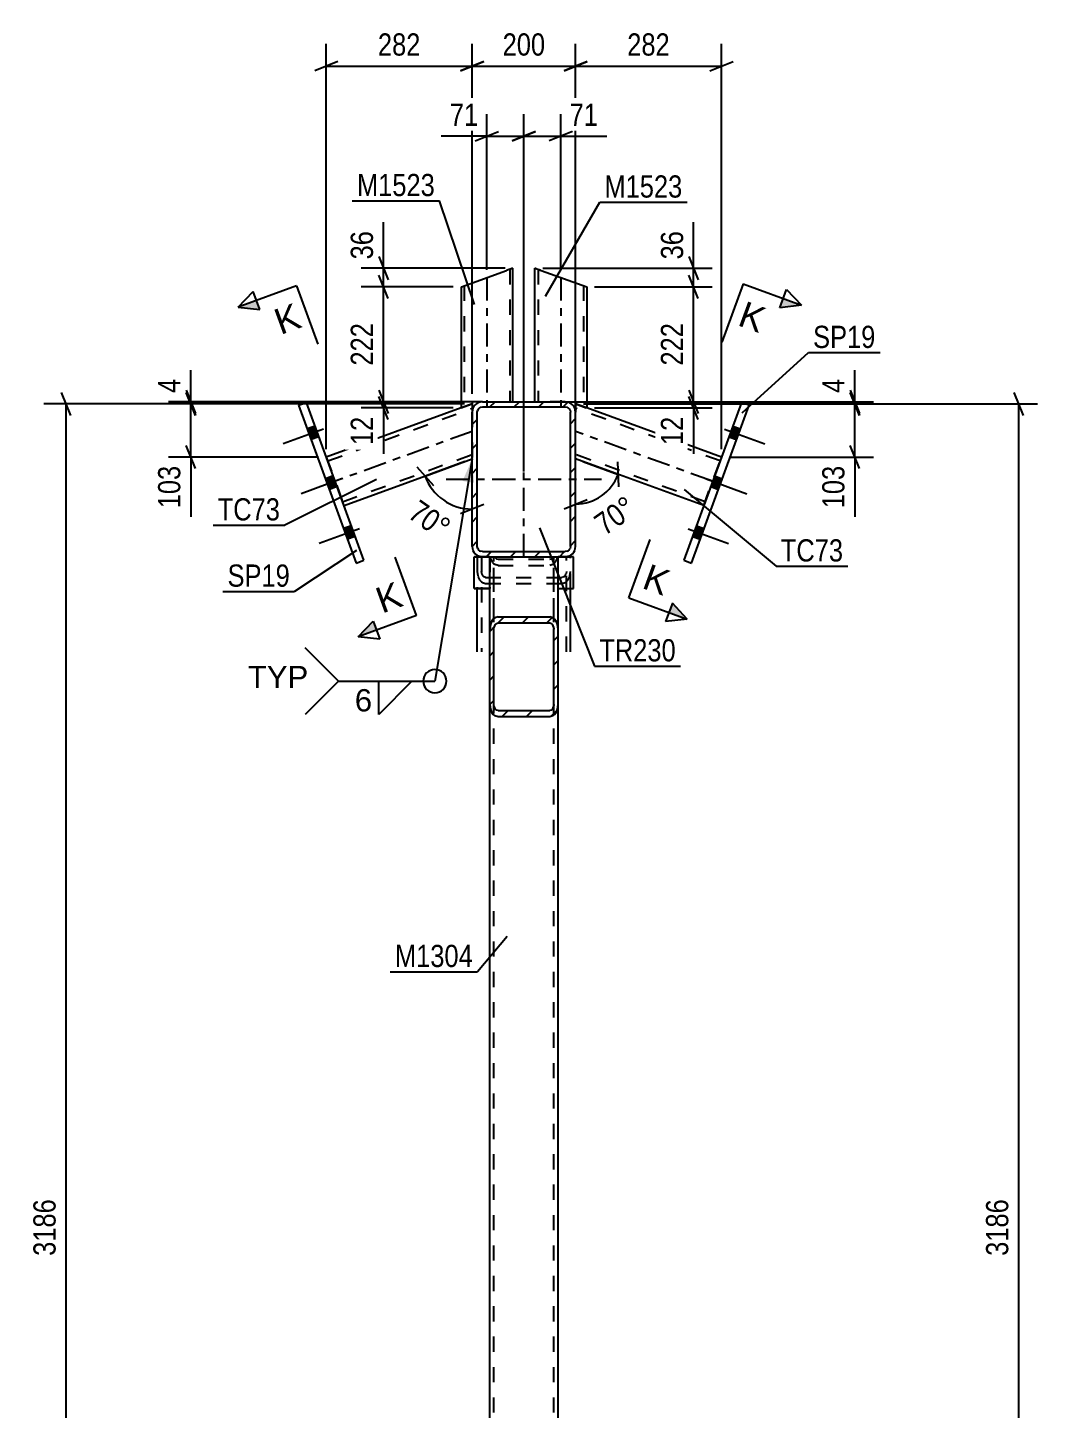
# Model space of a CAD drawing. Header units: millimetres. Extents: x -178 to 1011, y -683 to 158.
# Drawn here: x 103.8 to 233.9, y -504.9 to -326.8 of the extents above; entities that cross this region are included whole.
import ezdxf

# ---------------------------------------------------------------- set-up
doc = ezdxf.new("R2010")
doc.units = ezdxf.units.MM
doc.linetypes.add('DXK_LINE_DOT2', pattern=[3.9198, 1.9599, -1.9599])
doc.linetypes.add('DXK_LINE_DOT3', pattern=[5.9187, 2.979, -0.9799, 0.9799, -0.9799])
doc.styles.add('Arial', font='ARIAL.TTF', dxfattribs={"height": 0.2})
doc.styles.add('Arial Narrow', font='ARIALN.TTF', dxfattribs={"height": 0.2})

# ---------------------------------------------------------------- blocks, each defined once
blk = doc.blocks.new('Part-570387747-4437 - 4431')
at = {"color": 2, "linetype": 'Continuous'}
for p, q in [((159.68, -360.17), (165.48, -358.05)), ((166.28, -357.76), (165.48, -358.05)), ((166.28, -374.99), (166.28, -357.76)), ((159.61, -360.19), (159.68, -360.17)), ((159.61, -360.19), (159.61, -375.8)), ((161.04, -375.28), (159.61, -375.8)), ((162.38, -374.99), (161.04, -374.99)), ((161.04, -374.99), (161.04, -375.28))]:
    blk.add_line(p, q, dxfattribs=at)
at = {"color": 7, "linetype": 'DXK_LINE_DOT2'}
for p, q in [((165.88, -357.91), (165.88, -374.99)), ((160.01, -360.04), (160.04, -360.03)), ((160.01, -360.04), (160.01, -375.65)), ((162.38, -374.99), (166.28, -374.99))]:
    blk.add_line(p, q, dxfattribs=at)
at = {"color": 7, "linetype": 'DXK_LINE_DOT3'}
blk.add_line((162.95, -358.98), (162.95, -375.8), dxfattribs=at)
blk = doc.blocks.new('Part-570387747-4657 - 4431')
at = {"color": 2, "linetype": 'Continuous'}
for p, q in [((161.31, -394.99), (161.31, -394.99)), ((161.31, -394.99), (162.38, -394.99)), ((161.31, -399.09), (161.31, -394.99)), ((163.31, -399.09), (161.31, -399.09))]:
    blk.add_line(p, q, dxfattribs=at)
at = {"color": 7, "linetype": 'DXK_LINE_DOT2'}
for p, q in [((163.31, -394.99), (161.31, -394.99)), ((161.31, -394.99), (161.31, -394.99)), ((162.38, -394.99), (163.31, -394.99)), ((163.31, -394.99), (163.31, -394.99)), ((163.31, -394.99), (163.31, -399.09)), ((161.31, -399.09), (163.31, -399.09))]:
    blk.add_line(p, q, dxfattribs=at)
blk = doc.blocks.new('Part-570387747-4452 - 4431')
at = {"color": 2, "linetype": 'Continuous'}
for p, q in [((169.14, -374.99), (169.14, -357.76)), ((169.14, -357.76), (169.2, -357.79)), ((169.2, -357.79), (169.37, -357.85)), ((169.37, -357.85), (169.94, -358.05)), ((169.94, -358.05), (175.8, -360.19)), ((175.8, -360.19), (175.8, -375.8)), ((173.04, -374.99), (174.38, -374.99)), ((174.38, -374.99), (174.38, -375.28)), ((174.38, -375.28), (175.74, -375.77)), ((175.8, -375.8), (175.74, -375.77))]:
    blk.add_line(p, q, dxfattribs=at)
at = {"color": 7, "linetype": 'DXK_LINE_DOT2'}
for p, q in [((169.37, -357.85), (169.79, -358)), ((169.54, -357.91), (169.54, -374.99)), ((169.54, -357.91), (169.57, -357.92)), ((169.63, -357.94), (169.94, -358.05)), ((175.4, -360.04), (175.4, -375.65)), ((173.04, -374.99), (169.14, -374.99))]:
    blk.add_line(p, q, dxfattribs=at)
at = {"color": 7, "linetype": 'DXK_LINE_DOT3'}
blk.add_line((172.47, -358.98), (172.47, -375.8), dxfattribs=at)
blk = doc.blocks.new('Part-570387747-4479 - 4431')
at = {"color": 2, "linetype": 'Continuous'}
for p, q in [((159.61, -375.8), (142.25, -382.12)), ((161.04, -375.28), (161.04, -376.32)), ((144.53, -388.38), (161.04, -382.37))]:
    blk.add_line(p, q, dxfattribs=at)
at = {"color": 7, "linetype": 'DXK_LINE_DOT2'}
for p, q in [((142.43, -382.62), (161.04, -375.84)), ((159.61, -375.8), (161.04, -375.28)), ((161.04, -376.32), (161.04, -382.37)), ((142.25, -382.12), (144.53, -388.38)), ((144.35, -387.88), (161.04, -381.8))]:
    blk.add_line(p, q, dxfattribs=at)
at = {"color": 7, "linetype": 'DXK_LINE_DOT3'}
blk.add_line((161.04, -378.82), (143.39, -385.25), dxfattribs=at)
blk = doc.blocks.new('Part-570387747-4489 - 4431')
at = {"linetype": 'Continuous'}
h = blk.add_hatch(dxfattribs=at)
h.set_pattern_fill('', scale=0.7, style=0, pattern_type=0)
h.set_pattern_definition([(45, (163.3098, -414.0284), (-1.57154, 1.57154), [])])
h.paths.add_polyline_path([(163.31, -404.3), (163.31, -414.03), (163.39, -414.62), (163.62, -415.13), (163.97, -415.47), (164.38, -415.59), (171.04, -415.59), (171.45, -415.47), (171.8, -415.13), (172.03, -414.62), (172.11, -414.03), (172.11, -404.3), (172.03, -403.7), (171.8, -403.2), (171.45, -402.86), (171.04, -402.74), (164.38, -402.74), (163.97, -402.86), (163.62, -403.2), (163.39, -403.7)])
h.paths.add_polyline_path([(164, -403.75), (164.17, -403.58), (164.38, -403.52), (171.04, -403.52), (171.25, -403.58), (171.42, -403.75), (171.54, -404), (171.58, -404.3), (171.58, -414.03), (171.54, -414.33), (171.42, -414.58), (171.25, -414.75), (171.04, -414.81), (164.38, -414.81), (164.17, -414.75), (164, -414.58), (163.88, -414.33), (163.84, -414.03), (163.84, -404.3), (163.88, -404)])
at = {"color": 2, "linetype": 'Continuous'}
for p, q in [((163.31, -404.3), (163.31, -394.99)), ((172.11, -404.3), (172.11, -394.99)), ((163.39, -403.7), (163.31, -404.3)), ((163.31, -414.03), (163.31, -404.3)), ((163.84, -404.3), (163.88, -404)), ((163.84, -414.03), (163.84, -404.3)), ((164.38, -402.74), (163.97, -402.86)), ((164.17, -403.58), (164.38, -403.52)), ((164.38, -402.74), (171.04, -402.74)), ((164.38, -403.52), (171.04, -403.52)), ((171.45, -402.86), (171.04, -402.74)), ((171.04, -403.52), (171.25, -403.58)), ((171.54, -404), (171.58, -404.3)), ((171.58, -414.03), (171.58, -404.3)), ((172.11, -404.3), (172.03, -403.7)), ((172.11, -414.03), (172.11, -404.3)), ((163.31, -414.03), (163.39, -414.62)), ((163.88, -414.33), (163.84, -414.03)), ((164.38, -414.81), (164.17, -414.75)), ((164.38, -414.81), (171.04, -414.81)), ((171.25, -414.75), (171.04, -414.81)), ((171.58, -414.03), (171.54, -414.33)), ((172.03, -414.62), (172.11, -414.03)), ((163.97, -415.47), (164.38, -415.59)), ((164.38, -415.59), (171.04, -415.59)), ((171.04, -415.59), (171.45, -415.47))]:
    blk.add_line(p, q, dxfattribs=at)
at = {"color": 7, "linetype": 'DXK_LINE_DOT2'}
for p, q in [((163.31, -394.99), (172.11, -394.99)), ((163.39, -395.13), (163.37, -394.99)), ((163.84, -414.03), (163.84, -394.99)), ((163.96, -394.99), (164, -395.08)), ((164, -395.08), (164.17, -395.25)), ((164.17, -395.25), (164.38, -395.31)), ((164.38, -395.31), (171.04, -395.31)), ((171.04, -395.31), (171.25, -395.25)), ((171.25, -395.25), (171.42, -395.08)), ((171.42, -395.08), (171.46, -394.99)), ((171.58, -414.03), (171.58, -394.99)), ((172.05, -394.99), (172.03, -395.13)), ((164.38, -396.09), (163.97, -395.97)), ((164.38, -396.09), (171.04, -396.09)), ((171.45, -395.97), (171.04, -396.09)), ((163.31, -414.03), (163.31, -404.3)), ((172.11, -414.03), (172.11, -404.3))]:
    blk.add_line(p, q, dxfattribs=at)
for centre, start, end in [((164.77, -394.8), 193.2949, 235.5336), ((170.65, -394.8), 304.4664, 346.7051)]:
    blk.add_arc(centre, 1.42, start, end, dxfattribs=at)
at = {"color": 2, "linetype": 'Continuous'}
for centre, radius, start, end in [((164.77, -404.03), 1.42, 124.4664, 166.7051), ((164.57, -404.16), 0.709, 124.4664, 166.7051), ((170.85, -404.16), 0.709, 13.2949, 55.5336), ((170.65, -404.03), 1.42, 13.2949, 55.5336), ((164.77, -414.3), 1.42, 193.2949, 235.5336), ((164.57, -414.16), 0.709, 193.2949, 235.5336), ((170.85, -414.16), 0.709, 304.4664, 346.7051), ((170.65, -414.3), 1.42, 304.4664, 346.7051)]:
    blk.add_arc(centre, radius, start, end, dxfattribs=at)
blk = doc.blocks.new('Part-570387747-4623 - 4431')
at = {"color": 7, "linetype": 'DXK_LINE_DOT2'}
for p, q in [((174.11, -394.99), (172.11, -394.99)), ((172.11, -394.99), (172.11, -394.99)), ((173.04, -394.99), (172.11, -394.99)), ((172.11, -399.09), (172.11, -394.99)), ((174.11, -394.99), (174.11, -394.99)), ((172.11, -399.09), (174.11, -399.09))]:
    blk.add_line(p, q, dxfattribs=at)
at = {"color": 2, "linetype": 'Continuous'}
for p, q in [((174.11, -394.99), (173.04, -394.99)), ((174.11, -394.99), (174.11, -394.99)), ((174.11, -399.09), (174.11, -394.99)), ((172.11, -399.09), (174.11, -399.09))]:
    blk.add_line(p, q, dxfattribs=at)
blk = doc.blocks.new('Part-570387747-4491 - 4431')
at = {"color": 7, "linetype": 'DXK_LINE_DOT2'}
for p, q in [((161.71, -394.99), (162.24, -394.99)), ((161.71, -394.99), (161.71, -399.09)), ((162.24, -394.99), (162.24, -407.24)), ((173.18, -407.24), (173.18, -394.99)), ((173.18, -394.99), (173.71, -394.99)), ((173.71, -399.09), (173.71, -394.99)), ((161.71, -396.87), (161.79, -397.46)), ((162.28, -397.16), (162.24, -396.87)), ((173.18, -396.87), (173.14, -397.16)), ((173.63, -397.46), (173.71, -396.87)), ((162.37, -398.3), (162.78, -398.42)), ((162.78, -397.64), (162.57, -397.58)), ((162.78, -397.64), (172.64, -397.64)), ((162.78, -398.42), (172.64, -398.42)), ((172.85, -397.58), (172.64, -397.64)), ((172.64, -398.42), (173.05, -398.3))]:
    blk.add_line(p, q, dxfattribs=at)
at = {"color": 2, "linetype": 'Continuous'}
for p, q in [((161.71, -407.24), (161.71, -399.09)), ((173.71, -407.24), (173.71, -399.09))]:
    blk.add_line(p, q, dxfattribs=at)
at = {"color": 7, "linetype": 'DXK_LINE_DOT2'}
for centre, radius, start, end in [((162.97, -397), 0.709, 193.2949, 235.5336), ((172.45, -397), 0.709, 304.4664, 346.7051), ((163.17, -397.14), 1.42, 193.2949, 235.5336), ((172.25, -397.14), 1.42, 304.4664, 346.7051)]:
    blk.add_arc(centre, radius, start, end, dxfattribs=at)
blk = doc.blocks.new('Part-570387747-4581 - 4431')
at = {"color": 2, "linetype": 'Continuous'}
for p, q in [((195.74, -375.07), (188.33, -395.43)), ((189.33, -395.79), (196.74, -375.43)), ((196.74, -375.43), (195.74, -375.07)), ((188.33, -395.43), (189.33, -395.79))]:
    blk.add_line(p, q, dxfattribs=at)
blk = doc.blocks.new('Part-570387747-4586 - 4431')
at = {"color": 2, "linetype": 'Continuous'}
for p, q in [((174.38, -375.28), (174.38, -376.32)), ((193.17, -382.12), (175.8, -375.8)), ((190.89, -388.38), (174.38, -382.37))]:
    blk.add_line(p, q, dxfattribs=at)
at = {"color": 7, "linetype": 'DXK_LINE_DOT2'}
for p, q in [((175.8, -375.8), (174.38, -375.28)), ((174.38, -375.28), (174.38, -375.61)), ((192.99, -382.62), (174.38, -375.84)), ((174.38, -382.37), (174.38, -376.32)), ((191.07, -387.88), (174.38, -381.8)), ((190.89, -388.38), (193.17, -382.12))]:
    blk.add_line(p, q, dxfattribs=at)
at = {"color": 7, "linetype": 'DXK_LINE_DOT3'}
blk.add_line((192.03, -385.25), (174.38, -378.82), dxfattribs=at)
blk = doc.blocks.new('Part-570387747-4651 - 4431')
at = {"linetype": 'Continuous'}
h = blk.add_hatch(dxfattribs=at)
h.set_pattern_fill('', scale=0.7, style=0, pattern_type=0)
h.set_pattern_definition([(45, (161.0432, -393.6525), (-1.57154, 1.57154), [])])
h.paths.add_polyline_path([(161.04, -376.32), (161.04, -393.65), (161.14, -394.16), (161.43, -394.6), (161.87, -394.88), (162.38, -394.99), (173.04, -394.99), (173.55, -394.88), (173.99, -394.6), (174.27, -394.16), (174.38, -393.65), (174.38, -376.32), (174.27, -375.81), (173.99, -375.38), (173.55, -375.09), (173.04, -374.99), (162.38, -374.99), (161.87, -375.09), (161.43, -375.38), (161.14, -375.81)])
h.paths.add_polyline_path([(161.91, -375.85), (162.12, -375.7), (162.38, -375.65), (173.04, -375.65), (173.3, -375.7), (173.51, -375.85), (173.66, -376.06), (173.71, -376.32), (173.71, -393.65), (173.66, -393.91), (173.51, -394.12), (173.3, -394.27), (173.04, -394.32), (162.38, -394.32), (162.12, -394.27), (161.91, -394.12), (161.76, -393.91), (161.71, -393.65), (161.71, -376.32), (161.76, -376.06)])
at = {"color": 2, "linetype": 'Continuous'}
for p, q in [((161.14, -375.81), (161.04, -376.32)), ((162.38, -374.99), (161.87, -375.09)), ((162.12, -375.7), (162.38, -375.65)), ((162.38, -374.99), (173.04, -374.99)), ((162.38, -375.65), (173.04, -375.65)), ((173.55, -375.09), (173.04, -374.99)), ((173.04, -375.65), (173.3, -375.7)), ((174.38, -376.32), (174.27, -375.81)), ((161.04, -393.65), (161.04, -376.32)), ((161.71, -376.32), (161.76, -376.06)), ((161.71, -393.65), (161.71, -376.32)), ((173.66, -376.06), (173.71, -376.32)), ((173.71, -393.65), (173.71, -376.32)), ((174.38, -393.65), (174.38, -376.32)), ((161.04, -393.65), (161.14, -394.16)), ((161.76, -393.91), (161.71, -393.65)), ((173.71, -393.65), (173.66, -393.91)), ((174.27, -394.16), (174.38, -393.65)), ((161.87, -394.88), (162.38, -394.99)), ((162.38, -394.32), (162.12, -394.27)), ((162.38, -394.32), (173.04, -394.32)), ((162.38, -394.99), (173.04, -394.99)), ((173.3, -394.27), (173.04, -394.32)), ((173.04, -394.99), (173.55, -394.88))]:
    blk.add_line(p, q, dxfattribs=at)
at = {"color": 7, "linetype": 'DXK_LINE_DOT3'}
for p, q in [((167.71, -394.99), (167.71, -374.99)), ((157.71, -384.99), (177.71, -384.99))]:
    blk.add_line(p, q, dxfattribs=at)
at = {"color": 2, "linetype": 'Continuous'}
for centre, radius, start, end in [((162.38, -376.32), 1.33, 112.5, 157.5), ((162.38, -376.32), 0.667, 112.5, 157.5), ((173.04, -376.32), 0.667, 22.5, 67.5), ((173.04, -376.32), 1.33, 22.5, 67.5), ((162.38, -393.65), 1.33, 202.5, 247.5), ((162.38, -393.65), 0.667, 202.5, 247.5), ((173.04, -393.65), 0.667, 292.5, 337.5), ((173.04, -393.65), 1.33, 292.5, 337.5)]:
    blk.add_arc(centre, radius, start, end, dxfattribs=at)
blk = doc.blocks.new('Bolt-570387747-4658 - 4431')
at = {"linetype": 'Continuous'}
for points in [[(194.62, -378.14), (194.12, -379.52), (195.12, -379.88), (195.62, -378.5)], [(194.62, -378.14), (194.12, -379.52), (195.12, -379.88), (195.62, -378.5)], [(194.62, -378.14), (194.12, -379.52), (195.12, -379.88), (195.62, -378.5)], [(192.28, -384.56), (191.78, -385.94), (192.78, -386.3), (193.28, -384.93)], [(192.28, -384.56), (191.78, -385.94), (192.78, -386.3), (193.28, -384.93)], [(189.94, -390.98), (189.44, -392.36), (190.44, -392.73), (190.95, -391.35)], [(189.94, -390.98), (189.44, -392.36), (190.44, -392.73), (190.95, -391.35)], [(189.94, -390.98), (189.44, -392.36), (190.44, -392.73), (190.95, -391.35)]]:
    blk.add_hatch(color=1, dxfattribs=at).paths.add_polyline_path(points)
at = {"color": 1, "linetype": 'Continuous'}
for p, q in [((193.55, -378.53), (198.75, -380.42)), ((193.55, -378.53), (198.75, -380.42)), ((193.55, -378.53), (198.75, -380.42)), ((194.62, -378.14), (195.62, -378.5)), ((194.62, -378.14), (195.62, -378.5)), ((194.62, -378.14), (195.62, -378.5)), ((194.12, -379.52), (195.12, -379.88)), ((194.12, -379.52), (195.12, -379.88)), ((194.12, -379.52), (195.12, -379.88)), ((192.28, -384.56), (193.28, -384.93)), ((192.28, -384.56), (193.28, -384.93)), ((191.22, -384.95), (196.42, -386.85)), ((191.22, -384.95), (196.42, -386.85)), ((191.78, -385.94), (192.78, -386.3)), ((191.78, -385.94), (192.78, -386.3)), ((188.88, -391.37), (194.08, -393.27)), ((188.88, -391.37), (194.08, -393.27)), ((188.88, -391.37), (194.08, -393.27)), ((189.94, -390.98), (190.95, -391.35)), ((189.94, -390.98), (190.95, -391.35)), ((189.94, -390.98), (190.95, -391.35)), ((189.44, -392.36), (190.44, -392.73)), ((189.44, -392.36), (190.44, -392.73)), ((189.44, -392.36), (190.44, -392.73))]:
    blk.add_line(p, q, dxfattribs=at)
blk = doc.blocks.new('Part-570387747-4677 - 4431')
at = {"color": 7, "linetype": 'DXK_LINE_DOT2'}
for p, q in [((163.31, -394.99), (172.11, -394.99)), ((163.31, -414.03), (163.31, -394.99)), ((163.84, -587.65), (163.84, -394.99)), ((171.58, -587.65), (171.58, -394.99)), ((172.11, -414.03), (172.11, -394.99))]:
    blk.add_line(p, q, dxfattribs=at)
at = {"color": 2, "linetype": 'Continuous'}
for p, q in [((163.31, -568.61), (163.31, -414.03)), ((172.11, -568.61), (172.11, -414.03))]:
    blk.add_line(p, q, dxfattribs=at)
blk = doc.blocks.new('Part-570387747-4701 - 4431')
at = {"color": 2, "linetype": 'Continuous'}
for p, q in [((138.68, -375.43), (139.68, -375.07)), ((138.68, -375.43), (146.09, -395.79)), ((147.09, -395.43), (139.68, -375.07)), ((146.09, -395.79), (147.09, -395.43))]:
    blk.add_line(p, q, dxfattribs=at)
blk = doc.blocks.new('Bolt-570387747-4702 - 4431')
at = {"linetype": 'Continuous'}
for points in [[(141.3, -379.52), (140.8, -378.14), (139.8, -378.5), (140.3, -379.88)], [(141.3, -379.52), (140.8, -378.14), (139.8, -378.5), (140.3, -379.88)], [(141.3, -379.52), (140.8, -378.14), (139.8, -378.5), (140.3, -379.88)], [(143.64, -385.94), (143.14, -384.56), (142.14, -384.93), (142.64, -386.3)], [(143.64, -385.94), (143.14, -384.56), (142.14, -384.93), (142.64, -386.3)], [(145.98, -392.36), (145.48, -390.98), (144.47, -391.35), (144.98, -392.72)], [(145.98, -392.36), (145.48, -390.98), (144.47, -391.35), (144.98, -392.72)], [(145.98, -392.36), (145.48, -390.98), (144.47, -391.35), (144.98, -392.72)]]:
    blk.add_hatch(color=1, dxfattribs=at).paths.add_polyline_path(points)
at = {"color": 1, "linetype": 'Continuous'}
for p, q in [((141.87, -378.53), (136.67, -380.42)), ((141.87, -378.53), (136.67, -380.42)), ((141.87, -378.53), (136.67, -380.42)), ((140.8, -378.14), (139.8, -378.5)), ((140.8, -378.14), (139.8, -378.5)), ((140.8, -378.14), (139.8, -378.5)), ((141.3, -379.52), (140.3, -379.88)), ((141.3, -379.52), (140.3, -379.88)), ((141.3, -379.52), (140.3, -379.88)), ((143.14, -384.56), (142.14, -384.93)), ((143.14, -384.56), (142.14, -384.93)), ((144.2, -384.95), (139, -386.85)), ((144.2, -384.95), (139, -386.85)), ((143.64, -385.94), (142.64, -386.3)), ((143.64, -385.94), (142.64, -386.3)), ((146.54, -391.37), (141.34, -393.27)), ((146.54, -391.37), (141.34, -393.27)), ((146.54, -391.37), (141.34, -393.27)), ((145.48, -390.98), (144.47, -391.35)), ((145.48, -390.98), (144.47, -391.35)), ((145.48, -390.98), (144.47, -391.35)), ((145.98, -392.36), (144.98, -392.72)), ((145.98, -392.36), (144.98, -392.72)), ((145.98, -392.36), (144.98, -392.72))]:
    blk.add_line(p, q, dxfattribs=at)
blk = doc.blocks.new('StraightDimension-570387747-5343 - 4431')
at = {"color": 7, "linetype": 'Continuous'}
for p, q in [((149.01, -356.26), (150.21, -359.26)), ((165.28, -357.76), (146.76, -357.76)), ((149.61, -360.19), (149.61, -357.76)), ((150.21, -361.69), (149.01, -358.69)), ((158.61, -360.19), (146.76, -360.19))]:
    blk.add_line(p, q, dxfattribs=at)
at = {"color": 0}
blk.add_wipeout([(148.86, -352.38), (144.66, -352.38), (144.66, -357.24), (148.86, -357.24)], dxfattribs=at)
at = {"color": 7, "linetype": 'Continuous'}
blk.add_line((149.61, -357.76), (149.61, -351.86), dxfattribs=at)
blk.add_line((149.61, -357.76), (149.61, -351.86), dxfattribs=at)
at = {"color": 3, "style": 'Arial Narrow'}
blk.add_text('36', height=2.863, rotation=90.0002, dxfattribs=at).set_placement((148.26, -356.64))
blk = doc.blocks.new('StraightDimension-570387747-4777 - 4431')
at = {"color": 7, "linetype": 'Continuous'}
for p, q in [((142.25, -381.12), (142.25, -328.86)), ((161.04, -373.99), (161.04, -328.86)), ((143.75, -331.11), (140.75, -332.31)), ((159.54, -332.31), (162.54, -331.11)), ((142.25, -331.71), (161.04, -331.71))]:
    blk.add_line(p, q, dxfattribs=at)
at = {"color": 0}
blk.add_wipeout([(154.99, -330.96), (154.99, -326.76), (148.3, -326.76), (148.3, -330.96)], dxfattribs=at)
at = {"color": 3, "style": 'Arial Narrow'}
blk.add_text('282', height=2.863, dxfattribs=at).set_placement((148.9, -330.36))
blk = doc.blocks.new('StraightDimension-570387747-4793 - 4431')
at = {"color": 7, "linetype": 'Continuous'}
for p, q in [((161.04, -373.99), (161.04, -328.86)), ((174.38, -375.59), (174.38, -328.86)), ((162.54, -331.11), (159.54, -332.31)), ((172.88, -332.31), (175.88, -331.11)), ((161.04, -331.71), (174.38, -331.71))]:
    blk.add_line(p, q, dxfattribs=at)
at = {"color": 0}
blk.add_wipeout([(171.05, -330.96), (171.05, -326.76), (164.37, -326.76), (164.37, -330.96)], dxfattribs=at)
at = {"color": 3, "style": 'Arial Narrow'}
blk.add_text('200', height=2.863, dxfattribs=at).set_placement((164.97, -330.36))
blk = doc.blocks.new('StraightDimension-570387747-4809 - 4431')
at = {"color": 7, "linetype": 'Continuous'}
for p, q in [((174.38, -375.59), (174.38, -328.86)), ((193.17, -381.12), (193.17, -328.86)), ((175.88, -331.11), (172.88, -332.31)), ((191.67, -332.31), (194.67, -331.11)), ((174.38, -331.71), (193.17, -331.71))]:
    blk.add_line(p, q, dxfattribs=at)
at = {"color": 0}
blk.add_wipeout([(187.12, -330.96), (187.12, -326.76), (180.43, -326.76), (180.43, -330.96)], dxfattribs=at)
at = {"color": 3, "style": 'Arial Narrow'}
blk.add_text('282', height=2.863, dxfattribs=at).set_placement((181.03, -330.36))
blk = doc.blocks.new('AngleDimension-570387747-4843 - 4431')
at = {"color": 7, "linetype": 'Continuous'}
for p, q in [((154.98, -384.58), (161.04, -382.37)), ((160.1, -382.71), (154.98, -384.58)), ((161.04, -388.83), (161.04, -382.37)), ((153.9, -383.38), (156.05, -385.78)), ((162.54, -388.23), (159.54, -389.43))]:
    blk.add_line(p, q, dxfattribs=at)
blk.add_arc((161.04, -382.37), 6.46, 200, 270, dxfattribs=at)
at = {"color": 0}
blk.add_wipeout([(157.06, -393.69), (159.47, -390.25), (154.18, -386.54), (151.77, -389.99)], dxfattribs=at)
at = {"color": 3, "style": 'Arial Narrow'}
blk.add_text('70°', height=2.863, rotation=-35.002, dxfattribs=at).set_placement((152.61, -389.84))
blk = doc.blocks.new('StraightDimension-570387747-4847 - 4431')
at = {"color": 7, "linetype": 'Continuous'}
for p, q in [((124.18, -373.49), (125.38, -376.49)), ((125.38, -376.78), (124.18, -373.78)), ((161.64, -374.99), (121.93, -374.99)), ((160.04, -375.28), (121.93, -375.28)), ((124.78, -375.28), (124.78, -374.99))]:
    blk.add_line(p, q, dxfattribs=at)
at = {"color": 0}
blk.add_wipeout([(124.03, -371.43), (119.83, -371.43), (119.83, -374.46), (124.03, -374.46)], dxfattribs=at)
at = {"color": 7, "linetype": 'Continuous'}
blk.add_line((124.78, -374.99), (124.78, -370.91), dxfattribs=at)
blk.add_line((124.78, -374.99), (124.78, -370.91), dxfattribs=at)
at = {"color": 3, "style": 'Arial Narrow'}
blk.add_text('4', height=2.86, rotation=90.0002, dxfattribs=at).set_placement((123.43, -373.86))
blk = doc.blocks.new('StraightDimension-570387747-4869 - 4431')
at = {"color": 7, "linetype": 'Continuous'}
for p, q in [((124.18, -373.78), (125.38, -376.78)), ((160.04, -375.28), (121.93, -375.28)), ((124.78, -382.12), (124.78, -375.28)), ((125.38, -383.62), (124.18, -380.62)), ((141.25, -382.12), (121.93, -382.12))]:
    blk.add_line(p, q, dxfattribs=at)
at = {"color": 0}
blk.add_wipeout([(124.03, -382.64), (119.83, -382.64), (119.83, -389.33), (124.03, -389.33)], dxfattribs=at)
at = {"color": 7, "linetype": 'Continuous'}
blk.add_line((124.78, -382.12), (124.78, -389.85), dxfattribs=at)
blk.add_line((124.78, -382.12), (124.78, -389.85), dxfattribs=at)
at = {"color": 3, "style": 'Arial Narrow'}
blk.add_text('103', height=2.863, rotation=90.0002, dxfattribs=at).set_placement((123.43, -388.73))
blk = doc.blocks.new('StraightDimension-570387747-4915 - 4431')
at = {"color": 7, "linetype": 'Continuous'}
for p, q in [((232.08, -376.78), (230.88, -373.78)), ((175.38, -375.28), (233.88, -375.28)), ((231.48, -587.65), (231.48, -375.28))]:
    blk.add_line(p, q, dxfattribs=at)
at = {"color": 0}
blk.add_wipeout([(230.73, -477.21), (226.53, -477.21), (226.53, -485.72), (230.73, -485.72)], dxfattribs=at)
at = {"color": 3, "style": 'Arial Narrow'}
blk.add_text('3186', height=2.863, rotation=90.0002, dxfattribs=at).set_placement((230.13, -485.12))
blk = doc.blocks.new('AngleDimension-570387747-4943 - 4431')
at = {"color": 7, "linetype": 'Continuous'}
for p, q in [((179.84, -384.36), (174.38, -382.37)), ((174.38, -388.18), (174.38, -382.37)), ((175.32, -382.71), (179.84, -384.36)), ((179.79, -382.75), (179.89, -385.97)), ((172.88, -388.78), (175.88, -387.58))]:
    blk.add_line(p, q, dxfattribs=at)
blk.add_arc((174.38, -382.37), 5.81, 270, 340, dxfattribs=at)
at = {"color": 0}
blk.add_wipeout([(183.28, -389.46), (180.87, -386.02), (175.58, -389.72), (177.99, -393.16)], dxfattribs=at)
at = {"color": 3, "style": 'Arial Narrow'}
blk.add_text('70°', height=2.863, rotation=35.002, dxfattribs=at).set_placement((178.14, -392.33))
blk = doc.blocks.new('StraightDimension-570387747-4947 - 4431')
at = {"color": 7, "linetype": 'Continuous'}
for p, q in [((209.77, -373.78), (210.97, -376.78)), ((175.38, -375.28), (212.77, -375.28)), ((210.37, -382.12), (210.37, -375.28)), ((210.97, -383.62), (209.77, -380.62)), ((194.17, -382.12), (212.77, -382.12))]:
    blk.add_line(p, q, dxfattribs=at)
at = {"color": 0}
blk.add_wipeout([(209.62, -382.64), (205.42, -382.64), (205.42, -389.33), (209.62, -389.33)], dxfattribs=at)
at = {"color": 7, "linetype": 'Continuous'}
blk.add_line((210.37, -382.12), (210.37, -389.85), dxfattribs=at)
blk.add_line((210.37, -382.12), (210.37, -389.85), dxfattribs=at)
at = {"color": 3, "style": 'Arial Narrow'}
blk.add_text('103', height=2.863, rotation=90.0002, dxfattribs=at).set_placement((209.02, -388.73))
blk = doc.blocks.new('StraightDimension-570387747-4963 - 4431')
at = {"color": 7, "linetype": 'Continuous'}
for p, q in [((209.77, -373.49), (210.97, -376.49)), ((210.97, -376.78), (209.77, -373.78)), ((173.78, -374.99), (212.77, -374.99)), ((175.38, -375.28), (212.77, -375.28)), ((210.37, -375.28), (210.37, -374.99))]:
    blk.add_line(p, q, dxfattribs=at)
at = {"color": 0}
blk.add_wipeout([(209.62, -371.43), (205.42, -371.43), (205.42, -374.46), (209.62, -374.46)], dxfattribs=at)
at = {"color": 7, "linetype": 'Continuous'}
blk.add_line((210.37, -374.99), (210.37, -370.91), dxfattribs=at)
blk.add_line((210.37, -374.99), (210.37, -370.91), dxfattribs=at)
at = {"color": 3, "style": 'Arial Narrow'}
blk.add_text('4', height=2.86, rotation=90.0002, dxfattribs=at).set_placement((209.02, -373.86))
blk = doc.blocks.new('StraightDimension-570387747-5246 - 4431')
at = {"color": 7, "linetype": 'Continuous'}
for p, q in [((167.71, -383.99), (167.71, -337.92)), ((172.47, -357.97), (172.47, -337.92)), ((166.21, -341.37), (169.21, -340.17)), ((173.97, -340.17), (170.97, -341.37)), ((167.71, -340.77), (172.47, -340.77))]:
    blk.add_line(p, q, dxfattribs=at)
at = {"color": 0}
blk.add_wipeout([(177.85, -340.02), (177.85, -335.82), (173, -335.82), (173, -340.02)], dxfattribs=at)
at = {"color": 7, "linetype": 'Continuous'}
blk.add_line((172.47, -340.77), (178.38, -340.77), dxfattribs=at)
blk.add_line((172.47, -340.77), (178.38, -340.77), dxfattribs=at)
at = {"color": 3, "style": 'Arial Narrow'}
blk.add_text('71', height=2.863, dxfattribs=at).set_placement((173.6, -339.42))
blk = doc.blocks.new('StraightDimension-570387747-5247 - 4431')
at = {"color": 7, "linetype": 'Continuous'}
for p, q in [((162.95, -357.97), (162.95, -337.92)), ((167.71, -383.99), (167.71, -337.92)), ((161.45, -341.37), (164.45, -340.17)), ((169.21, -340.17), (166.21, -341.37)), ((162.95, -340.77), (167.71, -340.77))]:
    blk.add_line(p, q, dxfattribs=at)
at = {"color": 0}
blk.add_wipeout([(162.42, -340.02), (162.42, -335.82), (157.57, -335.82), (157.57, -340.02)], dxfattribs=at)
at = {"color": 7, "linetype": 'Continuous'}
blk.add_line((162.95, -340.77), (157.04, -340.77), dxfattribs=at)
blk.add_line((162.95, -340.77), (157.04, -340.77), dxfattribs=at)
at = {"color": 3, "style": 'Arial Narrow'}
blk.add_text('71', height=2.863, dxfattribs=at).set_placement((158.17, -339.42))
blk = doc.blocks.new('StraightDimension-570387747-5301 - 4431')
at = {"color": 7, "linetype": 'Continuous'}
for p, q in [((149.01, -373.49), (150.21, -376.49)), ((161.64, -374.99), (146.76, -374.99)), ((158.61, -375.8), (146.76, -375.8)), ((150.21, -377.3), (149.01, -374.3)), ((149.61, -375.8), (149.61, -374.99))]:
    blk.add_line(p, q, dxfattribs=at)
at = {"color": 0}
blk.add_wipeout([(148.86, -376.32), (144.66, -376.32), (144.66, -381.18), (148.86, -381.18)], dxfattribs=at)
at = {"color": 7, "linetype": 'Continuous'}
blk.add_line((149.61, -375.8), (149.61, -381.7), dxfattribs=at)
blk.add_line((149.61, -375.8), (149.61, -381.7), dxfattribs=at)
at = {"color": 3, "style": 'Arial Narrow'}
blk.add_text('12', height=2.863, rotation=90.0002, dxfattribs=at).set_placement((148.26, -380.58))
blk = doc.blocks.new('StraightDimension-570387747-5320 - 4431')
at = {"color": 7, "linetype": 'Continuous'}
for p, q in [((150.21, -361.69), (149.01, -358.69)), ((158.61, -360.19), (146.76, -360.19)), ((149.61, -374.99), (149.61, -360.19)), ((149.01, -373.49), (150.21, -376.49)), ((161.64, -374.99), (146.76, -374.99))]:
    blk.add_line(p, q, dxfattribs=at)
at = {"color": 0}
blk.add_wipeout([(148.86, -364.25), (144.66, -364.25), (144.66, -370.93), (148.86, -370.93)], dxfattribs=at)
at = {"color": 3, "style": 'Arial Narrow'}
blk.add_text('222', height=2.863, rotation=90.0002, dxfattribs=at).set_placement((148.26, -370.33))
blk = doc.blocks.new('StraightDimension-570387747-5364 - 4431')
at = {"color": 7, "linetype": 'Continuous'}
for p, q in [((188.98, -373.49), (190.18, -376.49)), ((173.78, -374.99), (191.98, -374.99)), ((176.8, -375.8), (191.98, -375.8)), ((190.18, -377.3), (188.98, -374.3)), ((189.58, -375.8), (189.58, -374.99))]:
    blk.add_line(p, q, dxfattribs=at)
at = {"color": 0}
blk.add_wipeout([(188.83, -376.32), (184.63, -376.32), (184.63, -381.18), (188.83, -381.18)], dxfattribs=at)
at = {"color": 7, "linetype": 'Continuous'}
blk.add_line((189.58, -375.8), (189.58, -381.7), dxfattribs=at)
blk.add_line((189.58, -375.8), (189.58, -381.7), dxfattribs=at)
at = {"color": 3, "style": 'Arial Narrow'}
blk.add_text('12', height=2.863, rotation=90.0002, dxfattribs=at).set_placement((188.23, -380.58))
blk = doc.blocks.new('StraightDimension-570387747-5383 - 4431')
at = {"color": 7, "linetype": 'Continuous'}
for p, q in [((190.18, -361.69), (188.98, -358.69)), ((176.8, -360.19), (191.98, -360.19)), ((189.58, -374.99), (189.58, -360.19)), ((188.98, -373.49), (190.18, -376.49)), ((173.78, -374.99), (191.98, -374.99))]:
    blk.add_line(p, q, dxfattribs=at)
at = {"color": 0}
blk.add_wipeout([(188.83, -364.25), (184.63, -364.25), (184.63, -370.93), (188.83, -370.93)], dxfattribs=at)
at = {"color": 3, "style": 'Arial Narrow'}
blk.add_text('222', height=2.863, rotation=90.0002, dxfattribs=at).set_placement((188.23, -370.33))
blk = doc.blocks.new('StraightDimension-570387747-5406 - 4431')
at = {"color": 7, "linetype": 'Continuous'}
for p, q in [((188.98, -356.26), (190.18, -359.26)), ((170.14, -357.76), (191.98, -357.76)), ((189.58, -360.19), (189.58, -357.76)), ((190.18, -361.69), (188.98, -358.69)), ((176.8, -360.19), (191.98, -360.19))]:
    blk.add_line(p, q, dxfattribs=at)
at = {"color": 0}
blk.add_wipeout([(188.83, -352.38), (184.63, -352.38), (184.63, -357.24), (188.83, -357.24)], dxfattribs=at)
at = {"color": 7, "linetype": 'Continuous'}
blk.add_line((189.58, -357.76), (189.58, -351.86), dxfattribs=at)
blk.add_line((189.58, -357.76), (189.58, -351.86), dxfattribs=at)
at = {"color": 3, "style": 'Arial Narrow'}
blk.add_text('36', height=2.863, rotation=90.0002, dxfattribs=at).set_placement((188.23, -356.64))
blk = doc.blocks.new('StraightDimension-570387747-17679 - 4431')
at = {"color": 7, "linetype": 'Continuous'}
for p, q in [((109.31, -376.78), (108.11, -373.78)), ((160.04, -375.28), (105.86, -375.28)), ((108.71, -587.65), (108.71, -375.28))]:
    blk.add_line(p, q, dxfattribs=at)
at = {"color": 0}
blk.add_wipeout([(107.96, -477.21), (103.76, -477.21), (103.76, -485.72), (107.96, -485.72)], dxfattribs=at)
at = {"color": 3, "style": 'Arial Narrow'}
blk.add_text('3186', height=2.863, rotation=90.0002, dxfattribs=at).set_placement((107.36, -485.12))
blk = doc.blocks.new('Mark-570387747-4433 - 4431')
at = {"color": 0}
blk.add_wipeout([(156.25, -348.48), (156.25, -345.48), (146.2, -345.48), (146.2, -348.48)], dxfattribs=at)
blk.add_wipeout([(156.25, -348.48), (156.25, -345.48), (146.2, -345.48), (146.2, -348.48)], dxfattribs=at)
at = {"color": 30, "linetype": 'Continuous'}
for p in [(145.6, -349.08), (161.35, -362.44)]:
    blk.add_line(p, (156.85, -349.08), dxfattribs=at)
at = {"color": 3, "style": 'Arial Narrow'}
blk.add_text('M1523', height=2.863, dxfattribs=at).set_placement((146.2, -348.48))
blk = doc.blocks.new('Mark-570387747-4673 - 4431')
at = {"color": 0}
blk.add_wipeout([(161.14, -447.88), (161.14, -444.88), (151.09, -444.88), (151.09, -447.88)], dxfattribs=at)
blk.add_wipeout([(161.14, -447.88), (161.14, -444.88), (151.09, -444.88), (151.09, -447.88)], dxfattribs=at)
at = {"color": 30, "linetype": 'Continuous'}
for p in [(165.56, -443.95), (150.49, -448.48)]:
    blk.add_line(p, (161.74, -448.48), dxfattribs=at)
at = {"color": 3, "style": 'Arial Narrow'}
blk.add_text('M1304', height=2.863, dxfattribs=at).set_placement((151.09, -447.88))
blk = doc.blocks.new('Mark-570387747-4448 - 4431')
at = {"color": 0}
blk.add_wipeout([(188.14, -348.67), (188.14, -345.67), (178.09, -345.67), (178.09, -348.67)], dxfattribs=at)
blk.add_wipeout([(188.14, -348.67), (188.14, -345.67), (178.09, -345.67), (178.09, -348.67)], dxfattribs=at)
at = {"color": 30, "linetype": 'Continuous'}
for p, q in [((170.49, -361.39), (177.49, -349.27)), ((177.49, -349.27), (188.74, -349.27))]:
    blk.add_line(p, q, dxfattribs=at)
at = {"color": 3, "style": 'Arial Narrow'}
blk.add_text('M1523', height=2.863, dxfattribs=at).set_placement((178.09, -348.67))
blk = doc.blocks.new('Mark-570387747-4475 - 4431')
at = {"color": 0}
blk.add_wipeout([(136.29, -390.3), (136.29, -387.3), (128.25, -387.3), (128.25, -390.3)], dxfattribs=at)
blk.add_wipeout([(136.29, -390.3), (136.29, -387.3), (128.25, -387.3), (128.25, -390.3)], dxfattribs=at)
at = {"color": 30, "linetype": 'Continuous'}
for p in [(148.72, -385.04), (127.65, -390.9)]:
    blk.add_line(p, (136.89, -390.9), dxfattribs=at)
at = {"color": 3, "style": 'Arial Narrow'}
blk.add_text('TC73', height=2.863, dxfattribs=at).set_placement((128.25, -390.3))
blk = doc.blocks.new('Mark-570387747-4577 - 4431')
at = {"color": 0}
blk.add_wipeout([(213.01, -368.06), (213.01, -365.06), (204.98, -365.06), (204.98, -368.06)], dxfattribs=at)
blk.add_wipeout([(213.01, -368.06), (213.01, -365.06), (204.98, -365.06), (204.98, -368.06)], dxfattribs=at)
at = {"color": 30, "linetype": 'Continuous'}
for p, q in [((195.84, -376.44), (204.38, -368.66)), ((204.38, -368.66), (213.61, -368.66))]:
    blk.add_line(p, q, dxfattribs=at)
at = {"color": 3, "style": 'Arial Narrow'}
blk.add_text('SP19', height=2.863, dxfattribs=at).set_placement((204.98, -368.06))
blk = doc.blocks.new('Mark-570387747-4582 - 4431')
at = {"color": 0}
blk.add_wipeout([(208.86, -395.59), (208.86, -392.59), (200.82, -392.59), (200.82, -395.59)], dxfattribs=at)
blk.add_wipeout([(208.86, -395.59), (208.86, -392.59), (200.82, -392.59), (200.82, -395.59)], dxfattribs=at)
at = {"color": 30, "linetype": 'Continuous'}
for p, q in [((188.38, -386.29), (200.22, -396.19)), ((200.22, -396.19), (209.46, -396.19))]:
    blk.add_line(p, q, dxfattribs=at)
at = {"color": 3, "style": 'Arial Narrow'}
blk.add_text('TC73', height=2.863, dxfattribs=at).set_placement((200.82, -395.59))
blk = doc.blocks.new('Mark-570387747-4647 - 4431')
at = {"color": 0}
blk.add_wipeout([(187.29, -408.47), (187.29, -405.47), (177.43, -405.47), (177.43, -408.47)], dxfattribs=at)
blk.add_wipeout([(187.29, -408.47), (187.29, -405.47), (177.43, -405.47), (177.43, -408.47)], dxfattribs=at)
at = {"color": 30, "linetype": 'Continuous'}
for p, q in [((169.74, -391.26), (176.83, -409.07)), ((176.83, -409.07), (187.89, -409.07))]:
    blk.add_line(p, q, dxfattribs=at)
at = {"color": 3, "style": 'Arial Narrow'}
blk.add_text('TR230', height=2.863, dxfattribs=at).set_placement((177.43, -408.47))
blk = doc.blocks.new('Mark-570387747-4697 - 4431')
at = {"color": 0}
blk.add_wipeout([(137.56, -398.84), (137.56, -395.84), (129.52, -395.84), (129.52, -398.84)], dxfattribs=at)
blk.add_wipeout([(137.56, -398.84), (137.56, -395.84), (129.52, -395.84), (129.52, -398.84)], dxfattribs=at)
at = {"color": 30, "linetype": 'Continuous'}
for p in [(146.13, -394.16), (128.92, -399.44)]:
    blk.add_line(p, (138.16, -399.44), dxfattribs=at)
at = {"color": 3, "style": 'Arial Narrow'}
blk.add_text('SP19', height=2.863, dxfattribs=at).set_placement((129.52, -398.84))
blk = doc.blocks.new('SectionMark-570387747-5430 - 4431')
at = {"linetype": 'Continuous'}
for points in [[(200.71, -362.87), (201.14, -361.7), (203.49, -362.55)], [(186.41, -402.16), (186.84, -400.98), (188.76, -403.01)]]:
    blk.add_hatch(color=6, dxfattribs=at).paths.add_polyline_path(points)
at = {"color": 6, "linetype": 'Continuous'}
for p, q in [((200.71, -362.87), (201.56, -360.52)), ((201.56, -360.52), (203.49, -362.55)), ((203.49, -362.55), (200.71, -362.87)), ((186.84, -400.98), (185.98, -403.33)), ((188.76, -403.01), (186.84, -400.98)), ((188.76, -403.01), (185.98, -403.33))]:
    blk.add_line(p, q, dxfattribs=at)
at = {"color": 0, "linetype": 'Continuous'}
for points in [[(198.03, -366.15), (199.23, -362.86), (196.31, -361.8), (195.11, -365.09)], [(185.7, -400.04), (186.9, -396.75), (183.98, -395.68), (182.78, -398.97)]]:
    blk.add_wipeout(points, dxfattribs=at)
at = {"color": 6, "linetype": 'Continuous'}
for p, q in [((195.97, -359.81), (193.23, -367.33)), ((195.97, -359.81), (203.49, -362.55)), ((181.24, -400.27), (183.98, -392.76)), ((181.24, -400.27), (188.76, -403.01))]:
    blk.add_line(p, q, dxfattribs=at)
at = {"color": 3, "linetype": 'Continuous', "style": 'Arial'}
for p in [(195.11, -365.09), (182.78, -398.97)]:
    blk.add_text('K', height=3.34, rotation=-20.002, dxfattribs=at).set_placement(p)
blk = doc.blocks.new('SectionMark-570387747-5432 - 4431')
at = {"linetype": 'Continuous'}
for points in [[(133.24, -361.94), (133.67, -363.11), (130.89, -362.8)], [(148.28, -403.27), (148.71, -404.45), (146.36, -405.3)]]:
    blk.add_hatch(color=6, dxfattribs=at).paths.add_polyline_path(points)
at = {"color": 6, "linetype": 'Continuous'}
for p, q in [((130.89, -362.8), (132.81, -360.77)), ((133.67, -363.11), (132.81, -360.77)), ((130.89, -362.8), (133.67, -363.11)), ((146.36, -405.3), (148.28, -403.27)), ((148.28, -403.27), (149.14, -405.62)), ((149.14, -405.62), (146.36, -405.3))]:
    blk.add_line(p, q, dxfattribs=at)
at = {"color": 0, "linetype": 'Continuous'}
for points in [[(139.26, -365.33), (138.07, -362.05), (135.14, -363.11), (136.34, -366.4)], [(152.34, -401.26), (151.14, -397.98), (148.22, -399.04), (149.42, -402.33)]]:
    blk.add_wipeout(points, dxfattribs=at)
at = {"color": 6, "linetype": 'Continuous'}
for p, q in [((138.41, -360.06), (130.89, -362.8)), ((138.41, -360.06), (141.14, -367.58)), ((153.88, -402.57), (151.14, -395.05)), ((153.88, -402.57), (146.36, -405.3))]:
    blk.add_line(p, q, dxfattribs=at)
at = {"color": 3, "linetype": 'Continuous', "style": 'Arial'}
for p in [(136.34, -366.4), (149.42, -402.33)]:
    blk.add_text('K', height=3.34, rotation=20.002, dxfattribs=at).set_placement(p)
blk = doc.blocks.new('WeldMark-570387747-5434 - 4431')
at = {"linetype": 'Continuous'}
blk.add_hatch(color=30, dxfattribs=at).paths.add_polyline_path([(159.81, -385.21), (161.04, -382.37), (161.29, -385.45)])
at = {"color": 30, "linetype": 'Continuous'}
blk.add_line((161.04, -382.37), (156.24, -411.02), dxfattribs=at)
at = {"color": 3, "linetype": 'Continuous'}
for q in [(139.53, -406.74), (139.53, -415.31)]:
    blk.add_line((143.82, -411.02), q, dxfattribs=at)
for start, end in [(90, 270), (270, 90)]:
    blk.add_arc((156.24, -411.02), 1.5, start, end, dxfattribs=at)
at = {"color": 0}
blk.add_wipeout([(148.34, -415.12), (148.34, -411.72), (145.72, -411.72), (145.72, -415.12)], dxfattribs=at)
at = {"color": 30, "linetype": 'Continuous'}
blk.add_line((143.82, -411.02), (156.24, -411.02), dxfattribs=at)
at = {"color": 3, "linetype": 'Continuous'}
for p, q in [((149, -411.02), (153.28, -411.02)), ((153.28, -411.02), (149, -415.31)), ((149, -415.31), (149, -411.02))]:
    blk.add_line(p, q, dxfattribs=at)
at = {"color": 3, "style": 'Arial'}
blk.add_text('6', height=2.87, dxfattribs=at).set_placement((145.92, -414.92))
at = {"color": 0, "linetype": 'Continuous'}
blk.add_wipeout([(139.92, -411.92), (139.92, -408.92), (132.14, -408.92), (132.14, -411.92)], dxfattribs=at)
blk.add_wipeout([(139.92, -411.92), (139.92, -408.92), (132.14, -408.92), (132.14, -411.92)], dxfattribs=at)
at = {"color": 3, "linetype": 'Continuous', "style": 'Arial'}
blk.add_text('TYP', height=2.865, dxfattribs=at).set_placement((132.14, -411.92))

msp = doc.modelspace()

# ---------------------------------------------------------------- block references
for name in ['Part-570387747-4437 - 4431', 'Part-570387747-4452 - 4431', 'Part-570387747-4701 - 4431', 'Part-570387747-4479 - 4431', 'Part-570387747-4651 - 4431', 'Part-570387747-4586 - 4431', 'Part-570387747-4581 - 4431', 'Bolt-570387747-4702 - 4431', 'Bolt-570387747-4658 - 4431', 'Part-570387747-4657 - 4431', 'Part-570387747-4491 - 4431', 'Part-570387747-4489 - 4431', 'Part-570387747-4677 - 4431', 'Part-570387747-4623 - 4431']:
    msp.add_blockref(name, (0, 0))

# ---------------------------------------------------------------- next in the draw order: block references
for name in ['StraightDimension-570387747-5343 - 4431', 'AngleDimension-570387747-4843 - 4431']:
    msp.add_blockref(name, (0, 0))

# ---------------------------------------------------------------- next in the draw order: block references
msp.add_blockref('StraightDimension-570387747-4777 - 4431', (0, 0))

# ---------------------------------------------------------------- next in the draw order: block references
msp.add_blockref('StraightDimension-570387747-4793 - 4431', (0, 0))

# ---------------------------------------------------------------- next in the draw order: block references
for name in ['StraightDimension-570387747-4809 - 4431', 'StraightDimension-570387747-4847 - 4431']:
    msp.add_blockref(name, (0, 0))

# ---------------------------------------------------------------- next in the draw order: block references
for name in ['StraightDimension-570387747-4869 - 4431', 'StraightDimension-570387747-4915 - 4431']:
    msp.add_blockref(name, (0, 0))

# ---------------------------------------------------------------- next in the draw order: block references
msp.add_blockref('AngleDimension-570387747-4943 - 4431', (0, 0))

# ---------------------------------------------------------------- next in the draw order: block references
msp.add_blockref('StraightDimension-570387747-4947 - 4431', (0, 0))

# ---------------------------------------------------------------- next in the draw order: block references
for name in ['StraightDimension-570387747-4963 - 4431', 'Mark-570387747-4582 - 4431']:
    msp.add_blockref(name, (0, 0))

# ---------------------------------------------------------------- next in the draw order: block references
for name in ['StraightDimension-570387747-5246 - 4431', 'Mark-570387747-4577 - 4431', 'Mark-570387747-4647 - 4431']:
    msp.add_blockref(name, (0, 0))

# ---------------------------------------------------------------- next in the draw order: block references
for name in ['StraightDimension-570387747-5247 - 4431', 'StraightDimension-570387747-5364 - 4431']:
    msp.add_blockref(name, (0, 0))

# ---------------------------------------------------------------- next in the draw order: block references
for name in ['StraightDimension-570387747-5383 - 4431', 'StraightDimension-570387747-5301 - 4431']:
    msp.add_blockref(name, (0, 0))

# ---------------------------------------------------------------- next in the draw order: block references
for name in ['StraightDimension-570387747-5406 - 4431', 'StraightDimension-570387747-5320 - 4431']:
    msp.add_blockref(name, (0, 0))

# ---------------------------------------------------------------- next in the draw order: block references
for name in ['Mark-570387747-4433 - 4431', 'Mark-570387747-4448 - 4431', 'StraightDimension-570387747-17679 - 4431']:
    msp.add_blockref(name, (0, 0))

# ---------------------------------------------------------------- next in the draw order: block references
for name in ['SectionMark-570387747-5430 - 4431', 'Mark-570387747-4475 - 4431', 'Mark-570387747-4697 - 4431', 'Mark-570387747-4673 - 4431']:
    msp.add_blockref(name, (0, 0))

# ---------------------------------------------------------------- next in the draw order: block references
msp.add_blockref('SectionMark-570387747-5432 - 4431', (0, 0))

# ---------------------------------------------------------------- next in the draw order: block references
msp.add_blockref('WeldMark-570387747-5434 - 4431', (0, 0))

doc.saveas('drawing.dxf')
